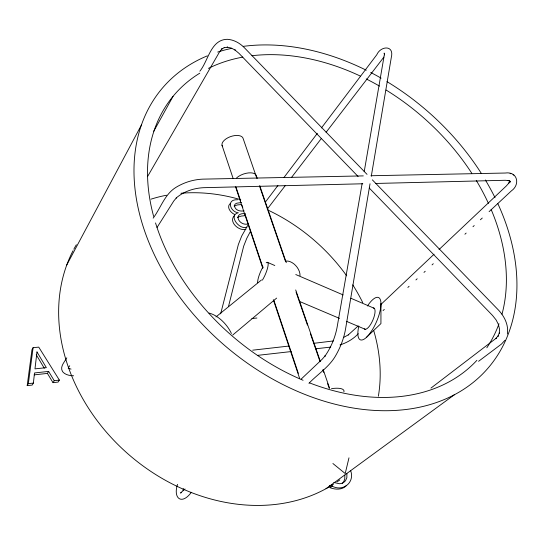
<?xml version="1.0" encoding="UTF-8"?>
<svg xmlns="http://www.w3.org/2000/svg" width="544" height="544" viewBox="0 0 544 544"><rect width="100%" height="100%" fill="white"/><g stroke="black" fill="none" stroke-linecap="round" stroke-linejoin="round"><path stroke-width="0.82" d="M380.963 303.443L380.929 323.598L366.364 337.436M509.504 180.635L509.463 182.696L509.735 181.091L508.456 183.627L508.898 183.036L506.335 185.939L439.022 249.546M507.355 334.023C508.79 325.19 504.56 316.608 498.685 310.277L372.348 179.853M183.097 490.64L183.314 488.526M53.013 382.663L58.126 382.072L59.371 380.1L38.74 347.126L33.102 347.677L31.96 349.751L27.2 385.635L32.218 385.057L33.381 383.071L34.517 372.953L48.62 371.402L54.237 380.684L53.013 382.663L47.416 373.408L48.62 371.402M27.2 385.635L28.349 383.642L33.102 347.677M370.022 183.77L345.474 329.446C343.801 338.742 340.279 347.63 335.573 355.803C329.127 367.05 317.744 374.136 308.931 383.309M371.294 176.229L391.32 57.344C394.441 44.921 380.725 45.689 376.781 54.754L321.456 127.915M362.175 183.342L337.001 327.808C334.948 338.028 330.834 347.868 324.775 356.361L325.183 355.796L322.143 359.258L301.24 379.032M364.208 171.652L384.438 54.08L384.547 54.917L384.132 53.081L384.492 53.897M177.548 484.33C172.883 498.154 181.587 505.641 191.372 492.286M348.983 457.83L345.209 473.532L332.901 463.515M228.555 306.272L243.685 246.146L246.758 238.354L250.478 231.316M220.653 313.84L238.367 244.487L241.72 236.001L247.683 225.468M343.862 391.809L344.046 391.292A25.418 7.14 -18.6 0 0 331.52 388.634M66.769 264.955L141.467 124.936M153.762 131.226L173.04 96.349M199.859 71.203C208.223 61.078 210.725 39.365 227.399 39.311C233.872 39.719 239.741 43.058 244.242 47.593L367.037 174.366M147.682 176.344L219.681 51.653L222.156 48.681L221.612 49.144L224.72 47.444M66.817 357.816C64.695 361.855 59.405 366.799 62.648 371.742C65.287 374.952 69.673 375.659 73.596 375.782M153.163 218.151C160.711 208.08 164.601 194.46 175.753 187.496C183.858 182.485 193.195 179.561 202.722 179.139L363.297 175.896M68.347 367.88L69.707 365.731M157.06 227.446L173.808 200.933L176.657 197.567L176.134 198.03C183.654 191.522 193.555 188.224 203.402 187.694L362.8 183.777M265.615 201.763L277.909 185.504M284.056 177.371L317.356 133.334M267.267 209.107L285.328 185.531M291.516 177.446L321.443 138.38M326.087 132.321L383.874 57.106M504.92 340.32L501.486 344.06L478.577 361.304M229.976 203.769C226.297 207.325 230.867 212.901 234.546 214.411M346.317 485.636C342.278 490.069 335.294 489.716 330.126 487.723L329.358 485.425M185.028 488.981L180.452 493.034L181.24 492.755M358.122 325.992L348.262 334.92L348.636 334.689L343.876 337.314M380.351 304.98L434.078 254.211M358.258 333.724C353.335 339.062 346.916 342.74 340.034 344.923M383.064 310.59L384.302 309.434M407.864 287.45L409.108 286.294M415.929 279.929L417.166 278.773M423.987 272.408L425.224 271.252M432.052 264.887L433.289 263.731M464.916 234.233L466.154 233.077M472.974 226.712L474.212 225.556M480.413 219.769L482.276 218.035M489.097 211.67L511.421 190.849C520.411 184.593 517.616 171.17 505.186 173.033L370.94 175.739M232.75 335.009L276.631 298.098M215.961 316.928L261.48 279.963M430.977 388.083L496.271 338.157L495.693 338.599L498.352 335.662L497.984 336.274L499.399 332.615L499.31 333.275L499.487 328.95L498.379 324.326M325.965 488.73L454.417 394.733M330.126 487.723L332.194 486.214C343.346 492.028 355.171 482.181 350.554 470.41M234.314 215.642C228.351 221.918 238.904 231.329 245.908 229.35M237.34 217.369L241.257 216.077L245.249 215.662M234.07 206.013L237.429 204.938L241.597 204.517L242.801 207.488M252.681 350.173L288.769 346.072M237.517 199.757C225.937 199.07 230.126 212.065 238.347 212.758C227.963 215.247 239.122 230.092 246.833 227.222M333.472 340.932L313.983 343.298M224.053 47.668L227.739 47.206L227.086 47.165L231.159 48.008L235.266 50.123L234.892 49.912L238.986 53.366L358.095 176.494M258.033 355.314L291.183 351.56M315.581 348.799L330.718 347.086M28.349 383.642L33.381 383.071M54.237 380.684L59.371 380.1M34.184 374.87L47.416 373.408M244.011 210.78C240.06 211.779 234.62 210.188 234.484 205.387L235.137 204.116L236.667 203.225L241.516 202.49M245.262 213.656C232.356 212.534 239.013 226.345 248.071 223.938M251.872 318.505L256.911 318.029M375.523 183.464L505.247 180.282L508.878 180.574L508.089 180.506L510.483 181.499L509.048 180.615L510.197 182.179L509.735 181.458M68.224 368.281L71.046 369.104M333.805 482.46L339.381 483.738A11.56 9.309 54.3 0 0 345.651 480.461L346.848 477.666L346.929 473.668M510.088 173.454L510.809 173.76M513.101 174.74L513.89 175.08M299.853 301.58L339.544 318.41M346.548 321.382L365.221 329.304M267.811 262.507L274.802 265.52M295.78 274.543L343.162 294.936M350.934 298.275L374.238 308.305M369.301 188.074L492.538 315.459L496.142 319.988L498.535 324.727M36.237 354.715L44.302 368.24M257.217 178.35L256.387 175.943A11.621 5.583 -19 0 0 248.54 172.904A11.621 5.583 -19 0 0 236.626 177.881M259.712 185.579L286.287 262.65M295.698 289.945L320.334 361.4M323.109 369.424L329.474 387.892M256.768 178.085L243.209 138.734A11.104 5.712 -19.1 0 0 230.058 136.789A11.104 5.712 -19.1 0 0 222.7 146.594M259.814 186.918L285.559 261.603M296.072 292.121L307.421 325.047M310.468 333.88L319.879 361.182M322.925 370.022L323.755 372.429M327.631 383.67L329.29 388.491M222.013 145.262L233.07 178.303M236.035 187.17L240.618 200.865M244.936 213.765L262.997 267.757M274.054 300.805L298.323 373.334M235.566 186.83L262.779 268.212M273.292 299.635L299.696 378.597M331.684 484.677L332.194 486.214M344.842 475.198L344.746 479.182L343.556 481.97A11.519 9.296 54.4 0 1 342.224 483.432M286.13 261.038A11.642 7.534 50.4 0 1 295.61 265.452A11.642 7.534 50.4 0 1 300.036 275.665M209.059 313.065A25.004 14.368 50.4 0 1 231.418 333.486M373.293 307.945A11.512 3.862 -66.7 0 1 372.864 320.11A11.512 3.862 -66.7 0 1 364.303 328.889M266.186 262.766A11.812 2.727 -66.9 0 1 267.798 267.07A11.812 2.727 -66.9 0 1 262.398 280.133M257.659 282.764A11.812 2.727 -66.9 0 1 263.01 266.886M367.445 306A23.025 7.732 -66.7 0 1 380.691 300.88A23.025 7.732 -66.7 0 1 372.436 329.671L369.396 334.104A23.025 7.732 -66.7 0 1 358.822 326.094M476.884 360.332A201.294 145.126 40.8 0 1 309.318 382.799M303.076 380.276A201.294 145.126 40.8 0 1 155.536 222.924M153.626 216.349A201.294 145.126 40.8 0 1 199.743 73.202M208.44 68.381A201.294 145.126 40.8 0 1 242.835 57.1M251.954 55.733A201.294 145.126 40.8 0 1 360.21 76.017M366.214 78.941A201.294 145.126 40.8 0 1 379.522 86.115M386.084 90.032A201.294 145.126 40.8 0 1 471.804 173.291M476.292 180.465A201.294 145.126 40.8 0 1 488.43 203.361M491.13 209.447A201.294 145.126 40.8 0 1 501.996 314.187M498.991 323.755A201.294 145.126 40.8 0 1 486.819 347.793M497.882 203.721A214.717 154.938 40.8 0 1 420.825 406.953A214.717 154.938 40.8 0 1 166.722 277.617A214.717 154.938 40.8 0 1 207.346 55.842M217.702 52.054A214.717 154.938 40.8 0 1 231.737 48.348M243.216 46.376A214.717 154.938 40.8 0 1 366.241 70.203M370.709 72.468A214.717 154.938 40.8 0 1 381.092 78.139M386.961 81.607A214.717 154.938 40.8 0 1 481.365 173.468M485.377 179.982A214.717 154.938 40.8 0 1 495.04 197.744M339.796 479.917A178.983 145.364 41 0 1 336.994 481.916M333.404 484.31A178.983 145.364 41 0 1 126.031 452.159A178.983 145.364 41 0 1 73.025 250.736M73.828 249.213A178.983 145.364 41 0 1 76.35 244.746M151.042 199.152A167.838 136.231 41 0 1 166.532 195.228M180.934 193.256A167.838 136.231 41 0 1 240.747 199.716M268.369 210.276A167.838 136.231 41 0 1 346.684 275.842M352.757 284.852A167.838 136.231 41 0 1 362.76 302.648M373.803 330.874A167.838 136.231 41 0 1 378.379 396.202M36.972 351.941L34.979 368.873L46.342 367.649L36.972 351.941"/></g></svg>
